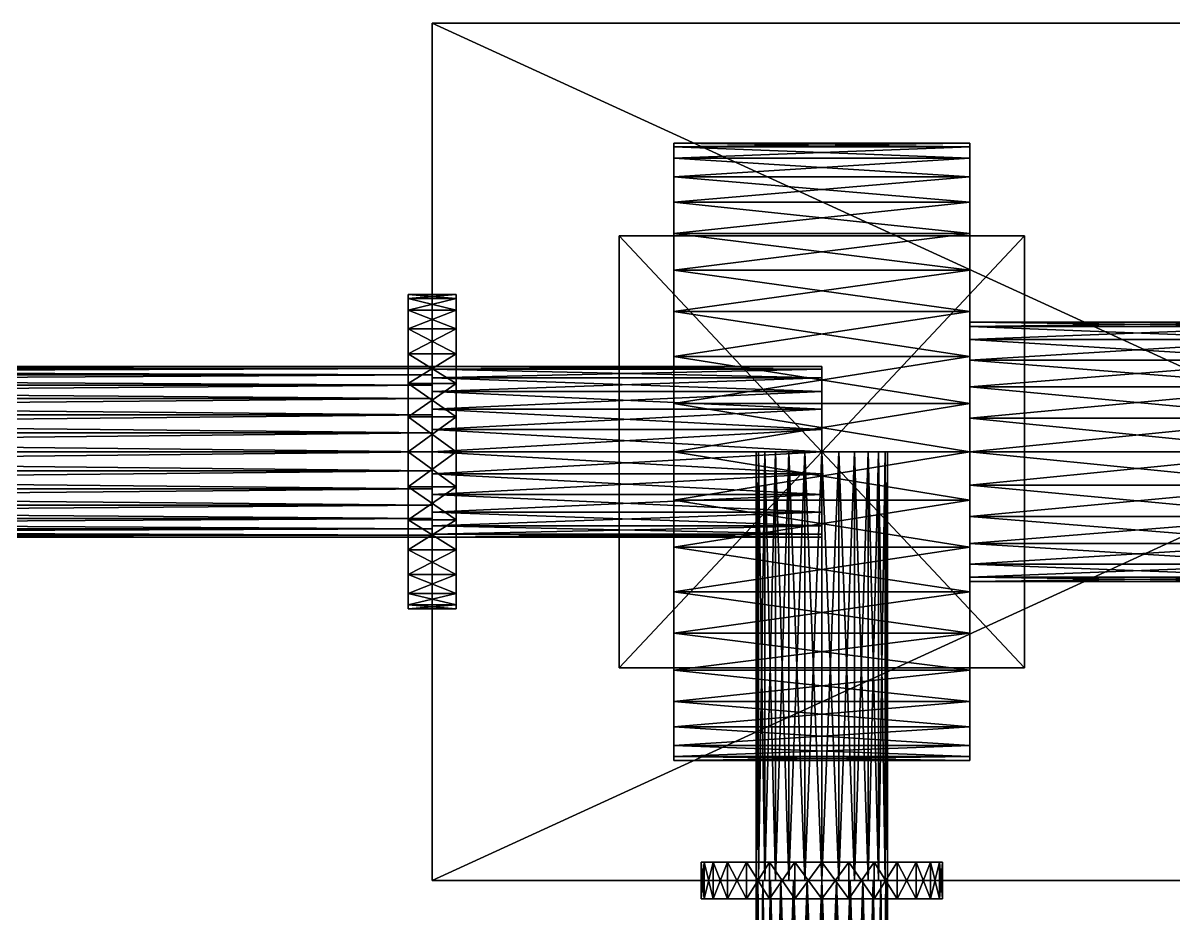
# Model space of a CAD drawing. Header units: millimetres. Extents: x 3500 to 25050, y 1500 to 19500.
# Drawn here: x 14275 to 15752, y 7407 to 8550 of the extents above; entities that cross this region are included whole.
import ezdxf

# ---------------------------------------------------------------- set-up
doc = ezdxf.new("R2010")
doc.units = ezdxf.units.MM
for name, color, linetype, true_color in [('3D-EQUIP-BASE', 7, 'Continuous', 0x6b7a8c), ('3D-EQUIP-PUMP', 7, 'Continuous', 0x2f7fd1), ('3D-PIPE-P-1002', 7, 'Continuous', 0x1fb5a9), ('3D-PIPE-P-1012', 7, 'Continuous', 0xf26b21)]:
    doc.layers.add(name, color=color, linetype=linetype, true_color=true_color)

msp = doc.modelspace()

# ---------------------------------------------------------------- meshes
at = {"layer": '3D-EQUIP-BASE'}
mesh = msp.add_polyface(dxfattribs=at)
corners = [(14800, 7450), (14800, 7450, 160), (14800, 8550), (14800, 8550, 160), (17200, 7450, 160), (17200, 7450), (17200, 8550, 160), (17200, 8550)]
mesh.append_faces([[corners[k] for k in face] for face in [(0, 1, 2), (1, 3, 2), (4, 5, 6), (5, 7, 6), (0, 5, 1), (5, 4, 1), (3, 6, 2), (6, 7, 2), (5, 0, 7), (0, 2, 7), (1, 4, 3), (4, 6, 3)]])
at = {"layer": '3D-EQUIP-PUMP'}
mesh = msp.add_polyface(dxfattribs=at)
corners = [(15110, 8391.1, 538.1), (15110, 8376.6, 477.6), (15110, 8396, 600), (15110, 8391.1, 661.9), (15110, 8376.6, 722.4), (15110, 8352.8, 420.2), (15110, 8320.4, 367.2), (15110, 8280, 320), (15110, 8232.8, 279.6), (15040, 7722.8, 600), (15040, 8277.2, 600), (15040, 8277.2, 160), (14800, 8109.5, 600), (14800, 8105.8, 628.4), (15300, 8105.8, 628.4), (14800, 8094.9, 654.8), (15300, 8094.9, 654.8), (14800, 8077.5, 677.5), (15300, 8077.5, 677.5), (14800, 8054.8, 694.9), (15300, 8054.8, 694.9), (14800, 8028.4, 705.8), (15300, 8028.4, 705.8), (14800, 8000, 709.5), (15300, 8000, 709.5), (14800, 7971.6, 705.8), (15300, 7971.6, 705.8), (14800, 7971.6, 494.2), (14800, 8000, 490.5), (15300, 8000, 490.5), (14800, 8028.4, 494.2), (15300, 8028.4, 494.2), (14800, 8054.8, 505.1), (15300, 8054.8, 505.1), (14800, 8077.5, 522.5), (15300, 8077.5, 522.5), (14800, 8094.9, 545.2), (15300, 8094.9, 545.2), (14800, 8105.8, 571.6), (15300, 8105.8, 571.6), (15300, 8109.5, 600), (14800, 7945.2, 505.1), (14800, 7922.5, 522.5), (14800, 7905.1, 545.2), (14800, 7894.2, 571.6), (14800, 7890.5, 600), (14800, 7894.2, 628.4)]
mesh.append_faces([[corners[k] for k in face] for face in [(0, 1, 2), (2, 1, 3), (3, 1, 4), (1, 5, 4), (5, 6, 4), (6, 7, 4), (7, 8, 4), (9, 10, 11), (12, 13, 14), (13, 15, 16), (15, 17, 18), (17, 19, 20), (19, 21, 22), (21, 23, 24), (23, 25, 26), (27, 28, 29), (28, 30, 31), (30, 32, 33), (32, 34, 35), (34, 36, 37), (36, 38, 39), (38, 12, 40), (38, 36, 12), (36, 34, 12), (34, 32, 12), (32, 30, 12), (30, 28, 12), (28, 27, 12), (27, 41, 12), (41, 42, 12), (42, 43, 12), (43, 44, 12), (12, 45, 13), (13, 45, 15), (15, 46, 17), (17, 46, 19), (19, 46, 21), (21, 46, 23)]])
mesh = msp.add_polyface(dxfattribs=at)
corners = [(15110, 8396, 600), (15490, 8396, 600), (15110, 8391.1, 538.1), (15490, 8391.1, 538.1), (15110, 8376.6, 477.6), (15490, 8376.6, 477.6), (15110, 8352.8, 420.2), (15490, 8352.8, 420.2), (15110, 8320.4, 367.2), (15490, 8320.4, 367.2), (15110, 8280, 320), (15490, 8280, 320), (15110, 8232.8, 279.6), (15110, 8179.8, 247.2), (15110, 8376.6, 722.4), (15110, 8122.4, 223.4), (15110, 8061.9, 208.9), (15110, 8000, 204), (15110, 7938.1, 208.9), (15110, 7877.6, 223.4), (15110, 7820.2, 247.2), (15110, 7767.2, 279.6), (15110, 7647.2, 779.8), (15110, 8352.8, 779.8), (15110, 8320.4, 832.8), (15110, 8280, 880), (15110, 8232.8, 920.4), (15110, 8179.8, 952.8), (15110, 8122.4, 976.6), (15110, 7877.6, 976.6), (15110, 8061.9, 991.1), (15110, 8000, 996), (15040, 8277.2, 600), (15560, 8277.2, 600), (15040, 8277.2, 160), (15040, 7722.8, 160), (15560, 8277.2, 160), (15300, 8109.5, 600), (14800, 8109.5, 600), (15300, 8105.8, 628.4), (14800, 8105.8, 628.4), (15300, 8094.9, 654.8), (14800, 8094.9, 654.8), (15300, 8077.5, 677.5), (14800, 8077.5, 677.5), (15300, 8054.8, 694.9), (14800, 8054.8, 694.9), (15300, 8028.4, 705.8), (14800, 8028.4, 705.8), (15300, 8000, 709.5), (14800, 8000, 709.5), (15300, 7971.6, 705.8), (15300, 7971.6, 494.2), (14800, 7971.6, 494.2), (15300, 8000, 490.5), (14800, 8000, 490.5), (15300, 8028.4, 494.2), (14800, 8028.4, 494.2), (15300, 8054.8, 505.1), (14800, 8054.8, 505.1), (15300, 8077.5, 522.5), (14800, 8077.5, 522.5), (15300, 8094.9, 545.2), (14800, 8094.9, 545.2), (15300, 8105.8, 571.6), (14800, 8105.8, 571.6)]
mesh.append_faces([[corners[k] for k in face] for face in [(0, 1, 2), (2, 3, 4), (4, 5, 6), (6, 7, 8), (8, 9, 10), (10, 11, 12), (12, 13, 14), (13, 15, 14), (15, 16, 14), (16, 17, 14), (17, 18, 14), (18, 19, 14), (19, 20, 14), (20, 21, 14), (14, 22, 23), (23, 22, 24), (24, 22, 25), (25, 22, 26), (26, 22, 27), (27, 22, 28), (28, 29, 30), (30, 29, 31), (32, 33, 34), (35, 34, 36), (37, 38, 39), (39, 40, 41), (41, 42, 43), (43, 44, 45), (45, 46, 47), (47, 48, 49), (49, 50, 51), (52, 53, 54), (54, 55, 56), (56, 57, 58), (58, 59, 60), (60, 61, 62), (62, 63, 64), (64, 65, 37)]])
mesh = msp.add_polyface(dxfattribs=at)
corners = [(15490, 8391.1, 661.9), (15490, 8376.6, 722.4), (15490, 8396, 600), (15490, 8391.1, 538.1), (15490, 8376.6, 477.6), (15490, 8352.8, 420.2), (15490, 8320.4, 367.2), (15490, 8280, 320), (15490, 8232.8, 279.6), (15490, 8179.8, 247.2), (15490, 8122.4, 223.4), (15490, 8061.9, 208.9), (15490, 8000, 204), (15490, 7938.1, 208.9), (15490, 7877.6, 223.4), (15490, 8352.8, 779.8), (15490, 7647.2, 779.8), (15490, 8320.4, 832.8), (15490, 7720, 880), (15490, 8280, 880), (15490, 8232.8, 920.4), (15490, 8179.8, 952.8), (15490, 7820.2, 952.8), (15490, 8122.4, 976.6), (15490, 7877.6, 976.6), (15490, 8061.9, 991.1), (15490, 8000, 996), (15490, 8166.3, 600), (15920, 8166.3, 600), (15490, 8160.7, 557), (15920, 8160.7, 557), (15490, 8144, 516.8), (15920, 8144, 516.8), (15490, 8117.6, 482.4), (15920, 8117.6, 482.4), (15490, 8083.2, 456), (15920, 8083.2, 456), (15490, 8043, 439.3), (15920, 8043, 439.3), (15490, 8000, 433.7), (15490, 7957, 439.3), (15490, 7833.7, 600), (15490, 8160.7, 643), (15490, 8144, 683.2), (15490, 7856, 683.2), (15490, 8117.6, 717.6), (15560, 7722.8, 160), (15560, 8277.2, 160), (15560, 8277.2, 600), (15040, 8277.2, 160), (15560, 7722.8, 600), (15040, 8277.2, 600)]
mesh.append_faces([[corners[k] for k in face] for face in [(0, 1, 2), (2, 1, 3), (3, 1, 4), (4, 1, 5), (5, 1, 6), (6, 1, 7), (7, 1, 8), (8, 1, 9), (9, 1, 10), (10, 1, 11), (11, 1, 12), (12, 1, 13), (13, 1, 14), (1, 15, 16), (15, 17, 18), (17, 19, 18), (19, 20, 18), (20, 21, 22), (21, 23, 24), (25, 26, 23), (27, 28, 29), (29, 30, 31), (31, 32, 33), (33, 34, 35), (35, 36, 37), (37, 38, 39), (29, 31, 27), (31, 33, 27), (33, 35, 27), (35, 37, 27), (37, 39, 27), (39, 40, 27), (27, 41, 42), (42, 41, 43), (43, 44, 45), (46, 47, 48), (48, 47, 49), (50, 48, 51)]])
mesh = msp.add_polyface(dxfattribs=at)
corners = [(15490, 8396, 600), (15490, 8391.1, 538.1), (15110, 8391.1, 538.1), (15490, 8376.6, 477.6), (15110, 8376.6, 477.6), (15490, 8352.8, 420.2), (15110, 8352.8, 420.2), (15490, 8320.4, 367.2), (15110, 8320.4, 367.2), (15490, 8280, 320), (15110, 8280, 320), (15490, 8232.8, 279.6), (15110, 8232.8, 279.6), (15110, 8179.8, 247.2), (15490, 8179.8, 247.2), (15110, 8122.4, 223.4), (15490, 8122.4, 223.4), (15110, 8061.9, 208.9), (15490, 8061.9, 208.9), (15110, 8000, 204), (15490, 8000, 996), (15490, 8061.9, 991.1), (15110, 8061.9, 991.1), (15110, 8122.4, 976.6), (15490, 8122.4, 976.6), (15110, 8179.8, 952.8), (15490, 8179.8, 952.8), (15110, 8232.8, 920.4), (15490, 8232.8, 920.4), (15110, 8280, 880), (15490, 8280, 880), (15110, 8320.4, 832.8), (15490, 8320.4, 832.8), (15110, 8352.8, 779.8), (15490, 8352.8, 779.8), (15110, 8376.6, 722.4), (15490, 8376.6, 722.4), (15110, 8391.1, 661.9), (15490, 8391.1, 661.9), (15110, 8396, 600), (15300, 8105.8, 628.4), (15300, 8094.9, 654.8), (15300, 8109.5, 600), (15300, 8077.5, 677.5), (15300, 8054.8, 694.9), (15300, 8028.4, 705.8), (15300, 8000, 709.5), (15300, 7890.5, 600), (15300, 8105.8, 571.6), (15300, 8094.9, 545.2)]
mesh.append_faces([[corners[k] for k in face] for face in [(0, 1, 2), (1, 3, 4), (3, 5, 6), (5, 7, 8), (7, 9, 10), (9, 11, 12), (12, 11, 13), (11, 14, 13), (13, 14, 15), (14, 16, 15), (15, 16, 17), (16, 18, 17), (17, 18, 19), (20, 21, 22), (22, 21, 23), (21, 24, 23), (23, 24, 25), (24, 26, 25), (25, 26, 27), (26, 28, 27), (27, 28, 29), (28, 30, 29), (29, 30, 31), (30, 32, 31), (31, 32, 33), (32, 34, 33), (33, 34, 35), (34, 36, 35), (35, 36, 37), (36, 38, 37), (37, 38, 39), (38, 0, 39), (40, 41, 42), (41, 43, 42), (43, 44, 42), (44, 45, 42), (45, 46, 42), (42, 47, 48), (48, 47, 49)]])
mesh = msp.add_polyface(dxfattribs=at)
corners = [(15110, 7938.1, 208.9), (15490, 7938.1, 208.9), (15110, 7877.6, 223.4), (15110, 7767.2, 279.6), (15110, 7720, 320), (15110, 8376.6, 722.4), (15110, 7679.6, 367.2), (15110, 7647.2, 420.2), (15110, 7623.4, 477.6), (15110, 7623.4, 722.4), (15110, 7647.2, 779.8), (15110, 7720, 880), (15110, 7767.2, 920.4), (15110, 8122.4, 976.6), (15110, 7820.2, 952.8), (15110, 7877.6, 976.6), (15110, 7938.1, 991.1), (15110, 8000, 996), (15040, 7722.8, 160), (15040, 7722.8, 600), (15040, 8277.2, 160), (15560, 7722.8, 600), (15040, 8277.2, 600), (15300, 7971.6, 705.8), (14800, 7971.6, 705.8), (15300, 7945.2, 694.9), (14800, 7945.2, 694.9), (15300, 7922.5, 677.5), (14800, 7922.5, 677.5), (15300, 7905.1, 654.8), (14800, 7905.1, 654.8), (15300, 7894.2, 628.4), (14800, 7894.2, 628.4), (15300, 7890.5, 600), (14800, 7890.5, 600), (15300, 7894.2, 571.6), (14800, 7894.2, 571.6), (15300, 7905.1, 545.2), (14800, 7905.1, 545.2), (15300, 7922.5, 522.5), (14800, 7922.5, 522.5), (15300, 7945.2, 505.1), (14800, 7945.2, 505.1), (15300, 7971.6, 494.2), (14800, 7971.6, 494.2), (14800, 8109.5, 600), (14800, 8094.9, 654.8), (14800, 8000, 709.5)]
mesh.append_faces([[corners[k] for k in face] for face in [(0, 1, 2), (3, 4, 5), (4, 6, 5), (6, 7, 5), (7, 8, 5), (9, 10, 5), (11, 12, 13), (12, 14, 13), (14, 15, 13), (16, 17, 15), (18, 19, 20), (19, 21, 22), (23, 24, 25), (24, 26, 25), (25, 26, 27), (26, 28, 27), (27, 28, 29), (28, 30, 29), (29, 30, 31), (30, 32, 31), (31, 32, 33), (32, 34, 33), (33, 34, 35), (34, 36, 35), (35, 36, 37), (36, 38, 37), (37, 38, 39), (38, 40, 39), (39, 40, 41), (40, 42, 41), (41, 42, 43), (42, 44, 43), (36, 34, 45), (34, 32, 46), (47, 32, 24), (24, 32, 26), (32, 30, 26), (28, 26, 30)]])
mesh = msp.add_polyface(dxfattribs=at)
corners = [(15110, 7877.6, 223.4), (15490, 7877.6, 223.4), (15110, 7820.2, 247.2), (15490, 7820.2, 247.2), (15110, 7767.2, 279.6), (15490, 7767.2, 279.6), (15110, 7720, 320), (15490, 7720, 320), (15110, 7679.6, 367.2), (15490, 7679.6, 367.2), (15110, 7647.2, 420.2), (15490, 7647.2, 420.2), (15110, 7623.4, 477.6), (15490, 7623.4, 477.6), (15110, 7608.9, 538.1), (15490, 7608.9, 538.1), (15110, 7604, 600), (15490, 7604, 600), (15110, 7608.9, 661.9), (15490, 7608.9, 661.9), (15110, 7623.4, 722.4), (15490, 7623.4, 722.4), (15110, 7647.2, 779.8), (15490, 7647.2, 779.8), (15110, 7679.6, 832.8), (15490, 7679.6, 832.8), (15110, 7720, 880), (15490, 7720, 880), (15110, 7767.2, 920.4), (15490, 7767.2, 920.4), (15110, 7820.2, 952.8), (15490, 7820.2, 952.8), (15110, 7877.6, 976.6), (15110, 8376.6, 722.4), (15110, 8122.4, 976.6), (15040, 7722.8, 160), (15560, 7722.8, 160), (15040, 7722.8, 600), (15240.5, 8000, 540.5), (15240.5, 7450, 540.5), (15227.1, 8000, 557.9), (15227.1, 7450, 557.9), (15218.7, 8000, 578.2), (15218.7, 7450, 578.2), (15215.8, 8000, 600), (15215.8, 7450, 600), (15218.7, 8000, 621.8), (15218.7, 7450, 621.8), (15227.1, 8000, 642.1), (15227.1, 7450, 642.1), (15240.5, 8000, 659.5), (15240.5, 7450, 659.5)]
mesh.append_faces([[corners[k] for k in face] for face in [(0, 1, 2), (2, 3, 4), (4, 5, 6), (6, 7, 8), (8, 9, 10), (10, 11, 12), (12, 13, 14), (14, 15, 16), (16, 17, 18), (18, 19, 20), (20, 21, 22), (22, 23, 24), (24, 25, 26), (26, 27, 28), (28, 29, 30), (30, 31, 32), (12, 14, 33), (14, 16, 33), (16, 18, 33), (18, 20, 33), (22, 24, 34), (24, 26, 34), (35, 36, 37), (38, 39, 40), (39, 41, 40), (40, 41, 42), (41, 43, 42), (42, 43, 44), (43, 45, 44), (44, 45, 46), (45, 47, 46), (46, 47, 48), (47, 49, 48), (48, 49, 50), (49, 51, 50), (45, 43, 47), (47, 43, 49), (49, 43, 51)]])
mesh = msp.add_polyface(dxfattribs=at)
corners = [(15490, 7877.6, 223.4), (15490, 8376.6, 722.4), (15490, 7820.2, 247.2), (15490, 7767.2, 279.6), (15490, 7720, 320), (15490, 7679.6, 367.2), (15490, 7647.2, 420.2), (15490, 7623.4, 477.6), (15490, 7608.9, 538.1), (15490, 7604, 600), (15490, 7608.9, 661.9), (15490, 7623.4, 722.4), (15490, 7647.2, 779.8), (15490, 8352.8, 779.8), (15490, 7679.6, 832.8), (15490, 7720, 880), (15490, 8232.8, 920.4), (15490, 7767.2, 920.4), (15490, 7820.2, 952.8), (15490, 8179.8, 952.8), (15490, 7877.6, 976.6), (15490, 8122.4, 976.6), (15490, 7938.1, 991.1), (15490, 8000, 996), (15490, 8000, 433.7), (15920, 8000, 433.7), (15490, 7957, 439.3), (15920, 7957, 439.3), (15490, 7916.8, 456), (15490, 8166.3, 600), (15490, 7882.4, 482.4), (15490, 7856, 516.8), (15490, 7839.3, 557), (15490, 7833.7, 600), (15490, 7839.3, 643), (15490, 8144, 683.2), (15490, 7856, 683.2), (15490, 7882.4, 717.6), (15490, 8117.6, 717.6), (15490, 8083.2, 744), (15490, 7916.8, 744), (15490, 8043, 760.7), (15490, 8000, 766.3), (15490, 7957, 760.7), (15560, 7722.8, 600), (15560, 7722.8, 160), (15560, 8277.2, 600), (15040, 7722.8, 600), (15040, 7722.8, 160), (15560, 8277.2, 160), (15384.2, 8000, 600), (15384.2, 7450, 600), (15381.3, 8000, 578.2), (15381.3, 7450, 621.8)]
mesh.append_faces([[corners[k] for k in face] for face in [(0, 1, 2), (2, 1, 3), (3, 1, 4), (4, 1, 5), (5, 1, 6), (6, 1, 7), (7, 1, 8), (8, 1, 9), (9, 1, 10), (10, 1, 11), (11, 1, 12), (12, 13, 14), (14, 13, 15), (15, 16, 17), (17, 16, 18), (18, 19, 20), (20, 21, 22), (22, 21, 23), (24, 25, 26), (26, 27, 28), (26, 28, 29), (28, 30, 29), (30, 31, 29), (31, 32, 29), (32, 33, 29), (33, 34, 35), (34, 36, 35), (36, 37, 38), (38, 37, 39), (37, 40, 39), (39, 40, 41), (41, 40, 42), (43, 42, 40), (44, 45, 46), (45, 44, 47), (45, 48, 49), (50, 51, 52), (53, 51, 50)]])
mesh = msp.add_polyface(dxfattribs=at)
corners = [(15920, 8166.3, 600), (15920, 8160.7, 557), (15490, 8160.7, 557), (15920, 8144, 516.8), (15490, 8144, 516.8), (15920, 8117.6, 482.4), (15490, 8117.6, 482.4), (15920, 8083.2, 456), (15490, 8083.2, 456), (15920, 8043, 439.3), (15490, 8043, 439.3), (15920, 8000, 766.3), (15920, 8043, 760.7), (15490, 8043, 760.7), (15490, 8083.2, 744), (15920, 8083.2, 744), (15490, 8117.6, 717.6), (15920, 8117.6, 717.6), (15490, 8144, 683.2), (15920, 8144, 683.2), (15490, 8160.7, 643), (15920, 8160.7, 643), (15490, 8166.3, 600), (15920, 7957, 760.7), (15920, 7833.7, 600), (15920, 7856, 516.8), (15920, 8301.3, 697.9), (15920, 8312.9, 649.6), (15920, 8282.3, 743.8), (15920, 8316.8, 600), (15920, 8312.9, 550.4), (15920, 8301.3, 502.1), (15920, 8282.3, 456.2), (15920, 8256.3, 786.2), (15920, 8224, 824), (15920, 8186.2, 856.3), (15920, 8143.8, 882.3), (15920, 8097.9, 901.3), (15920, 8049.6, 912.9), (15920, 8000, 916.8), (15920, 7950.4, 912.9), (15920, 7902.1, 901.3)]
mesh.append_faces([[corners[k] for k in face] for face in [(0, 1, 2), (1, 3, 4), (3, 5, 6), (5, 7, 8), (7, 9, 10), (11, 12, 13), (13, 12, 14), (12, 15, 14), (14, 15, 16), (15, 17, 16), (16, 17, 18), (17, 19, 18), (18, 19, 20), (19, 21, 20), (20, 21, 22), (21, 0, 22), (21, 19, 0), (19, 17, 0), (17, 15, 0), (15, 12, 0), (12, 11, 0), (11, 23, 0), (0, 24, 1), (1, 24, 3), (3, 25, 5), (26, 27, 28), (27, 29, 28), (29, 30, 28), (30, 31, 28), (31, 32, 28), (28, 32, 33), (33, 32, 34), (34, 32, 35), (35, 32, 36), (36, 32, 37), (37, 32, 38), (38, 32, 39), (39, 32, 40), (40, 32, 41)]])
mesh = msp.add_polyface(dxfattribs=at)
corners = [(15920, 8043, 439.3), (15920, 8000, 433.7), (15490, 8000, 433.7), (15920, 7957, 439.3), (15490, 7957, 439.3), (15920, 7916.8, 456), (15490, 7916.8, 456), (15490, 7882.4, 482.4), (15920, 7882.4, 482.4), (15490, 7856, 516.8), (15920, 7856, 516.8), (15490, 7839.3, 557), (15920, 7839.3, 557), (15490, 7833.7, 600), (15920, 7833.7, 600), (15490, 7839.3, 643), (15920, 7839.3, 643), (15490, 7856, 683.2), (15920, 7856, 683.2), (15490, 7882.4, 717.6), (15920, 7882.4, 717.6), (15490, 7916.8, 744), (15920, 7916.8, 744), (15490, 7957, 760.7), (15920, 7957, 760.7), (15490, 8000, 766.3), (15920, 8000, 766.3), (15490, 8043, 760.7), (15920, 8166.3, 600), (15920, 8144, 516.8), (15920, 8117.6, 482.4), (15920, 8083.2, 456), (15920, 7902.1, 901.3), (15920, 8282.3, 456.2), (15920, 7856.2, 882.3)]
mesh.append_faces([[corners[k] for k in face] for face in [(0, 1, 2), (1, 3, 4), (3, 5, 6), (6, 5, 7), (5, 8, 7), (7, 8, 9), (8, 10, 9), (9, 10, 11), (10, 12, 11), (11, 12, 13), (12, 14, 13), (13, 14, 15), (14, 16, 15), (15, 16, 17), (16, 18, 17), (17, 18, 19), (18, 20, 19), (19, 20, 21), (20, 22, 21), (21, 22, 23), (22, 24, 23), (23, 24, 25), (24, 26, 25), (25, 26, 27), (24, 22, 28), (22, 20, 28), (20, 18, 28), (18, 16, 28), (16, 14, 28), (14, 12, 29), (12, 10, 29), (10, 8, 30), (30, 8, 31), (8, 5, 31), (31, 5, 0), (0, 5, 1), (3, 1, 5), (32, 33, 34)]])
mesh = msp.add_polyface(dxfattribs=at)
corners = [(15490, 8000, 204), (15490, 7938.1, 208.9), (15110, 7938.1, 208.9), (15490, 7877.6, 223.4), (15110, 7877.6, 223.4), (15490, 7820.2, 247.2), (15110, 7820.2, 247.2), (15490, 7767.2, 279.6), (15110, 7767.2, 279.6), (15490, 7720, 320), (15110, 7720, 320), (15490, 7679.6, 367.2), (15110, 7679.6, 367.2), (15490, 7647.2, 420.2), (15110, 7647.2, 420.2), (15490, 7623.4, 722.4), (15490, 7647.2, 779.8), (15110, 7647.2, 779.8), (15490, 7679.6, 832.8), (15110, 7679.6, 832.8), (15490, 7720, 880), (15110, 7720, 880), (15490, 7767.2, 920.4), (15110, 7767.2, 920.4), (15490, 7820.2, 952.8), (15110, 7820.2, 952.8), (15490, 7877.6, 976.6), (15110, 7877.6, 976.6), (15110, 7938.1, 991.1), (15490, 7938.1, 991.1), (15110, 8000, 996), (15300, 7894.2, 628.4), (15300, 7890.5, 600), (15300, 8109.5, 600), (15300, 7894.2, 571.6), (15300, 8094.9, 545.2), (15300, 7905.1, 545.2), (15300, 8077.5, 522.5), (15381.3, 8000, 578.2), (15381.3, 7450, 578.2), (15372.9, 8000, 557.9), (15372.9, 7450, 557.9), (15359.5, 8000, 540.5), (15359.5, 7450, 540.5), (15342.1, 8000, 527.1), (15342.1, 7450, 527.1), (15321.8, 8000, 518.7), (15321.8, 7450, 518.7), (15300, 8000, 515.8), (15300, 7450, 515.8), (15278.2, 8000, 518.7), (15278.2, 7450, 518.7), (15257.9, 8000, 527.1), (15257.9, 7450, 527.1), (15240.5, 8000, 540.5), (15240.5, 8000, 659.5), (15240.5, 7450, 659.5), (15257.9, 8000, 672.9), (15257.9, 7450, 672.9), (15278.2, 8000, 681.3), (15278.2, 7450, 681.3), (15300, 8000, 684.2), (15300, 7450, 684.2), (15321.8, 8000, 681.3), (15321.8, 7450, 681.3), (15342.1, 8000, 672.9), (15342.1, 7450, 672.9), (15359.5, 8000, 659.5), (15359.5, 7450, 659.5), (15372.9, 8000, 642.1), (15372.9, 7450, 642.1), (15381.3, 8000, 621.8), (15381.3, 7450, 621.8), (15384.2, 8000, 600)]
mesh.append_faces([[corners[k] for k in face] for face in [(0, 1, 2), (1, 3, 4), (3, 5, 6), (5, 7, 8), (7, 9, 10), (9, 11, 12), (11, 13, 14), (15, 16, 17), (16, 18, 19), (18, 20, 21), (20, 22, 23), (22, 24, 25), (24, 26, 27), (27, 26, 28), (26, 29, 28), (28, 29, 30), (31, 32, 33), (32, 34, 35), (34, 36, 37), (38, 39, 40), (40, 41, 42), (42, 43, 44), (44, 45, 46), (46, 47, 48), (48, 49, 50), (50, 51, 52), (52, 53, 54), (55, 56, 57), (57, 58, 59), (59, 60, 61), (61, 62, 63), (63, 64, 65), (65, 66, 67), (66, 68, 67), (67, 68, 69), (68, 70, 69), (69, 70, 71), (70, 72, 71), (71, 72, 73)]])
mesh = msp.add_polyface(dxfattribs=at)
corners = [(15490, 8061.9, 208.9), (15490, 8000, 204), (15110, 8000, 204), (15110, 7938.1, 208.9), (15490, 7938.1, 991.1), (15490, 8000, 996), (15110, 8000, 996), (15110, 8061.9, 991.1), (15300, 8000, 709.5), (15300, 7971.6, 705.8), (15300, 8109.5, 600), (15300, 7945.2, 694.9), (15300, 7922.5, 677.5), (15300, 7905.1, 654.8), (15300, 7894.2, 628.4), (15300, 8094.9, 545.2), (15300, 7894.2, 571.6), (15300, 8077.5, 522.5), (15300, 7905.1, 545.2), (15300, 7922.5, 522.5), (15300, 8054.8, 505.1), (15300, 8028.4, 494.2), (15300, 7945.2, 505.1), (15300, 7971.6, 494.2), (15300, 8000, 490.5), (15384.2, 8000, 600), (15381.3, 8000, 578.2), (15381.3, 8000, 621.8), (15372.9, 8000, 642.1), (15359.5, 8000, 659.5), (15342.1, 8000, 672.9), (15321.8, 8000, 681.3), (15300, 8000, 684.2), (15278.2, 8000, 681.3), (15257.9, 8000, 672.9), (15240.5, 8000, 659.5), (15227.1, 8000, 642.1), (15218.7, 8000, 621.8), (15215.8, 8000, 600), (15218.7, 8000, 578.2), (15227.1, 8000, 557.9), (15372.9, 8000, 557.9), (15240.5, 8000, 540.5), (15359.5, 8000, 540.5), (15257.9, 8000, 527.1), (15278.2, 8000, 518.7), (15342.1, 8000, 527.1), (15300, 8000, 515.8), (15321.8, 8000, 518.7)]
mesh.append_faces([[corners[k] for k in face] for face in [(0, 1, 2), (2, 1, 3), (4, 5, 6), (6, 5, 7), (8, 9, 10), (9, 11, 10), (11, 12, 10), (12, 13, 10), (13, 14, 10), (15, 16, 17), (18, 19, 17), (17, 19, 20), (20, 19, 21), (19, 22, 21), (22, 23, 21), (24, 21, 23), (25, 26, 27), (27, 26, 28), (28, 26, 29), (29, 26, 30), (30, 26, 31), (31, 26, 32), (32, 26, 33), (33, 26, 34), (34, 26, 35), (35, 26, 36), (36, 26, 37), (37, 26, 38), (38, 26, 39), (39, 26, 40), (26, 41, 40), (40, 41, 42), (41, 43, 42), (42, 43, 44), (44, 43, 45), (43, 46, 45), (45, 46, 47), (48, 47, 46)]])
mesh = msp.add_polyface(dxfattribs=at)
corners = [(15490, 7647.2, 420.2), (15490, 7623.4, 477.6), (15110, 7623.4, 477.6), (15490, 7608.9, 538.1), (15110, 7608.9, 538.1), (15490, 7604, 600), (15110, 7604, 600), (15490, 7608.9, 661.9), (15110, 7608.9, 661.9), (15490, 7623.4, 722.4), (15110, 7623.4, 722.4), (15384.2, 7450, 600), (15381.3, 7450, 578.2), (15381.3, 8000, 578.2), (15372.9, 7450, 557.9), (15372.9, 8000, 557.9), (15359.5, 7450, 540.5), (15359.5, 8000, 540.5), (15342.1, 7450, 527.1), (15342.1, 8000, 527.1), (15321.8, 7450, 518.7), (15321.8, 8000, 518.7), (15300, 7450, 515.8), (15300, 8000, 515.8), (15278.2, 7450, 518.7), (15278.2, 8000, 518.7), (15257.9, 7450, 527.1), (15257.9, 8000, 527.1), (15240.5, 7450, 540.5), (15240.5, 8000, 540.5), (15240.5, 7450, 659.5), (15257.9, 7450, 672.9), (15257.9, 8000, 672.9), (15278.2, 7450, 681.3), (15278.2, 8000, 681.3), (15300, 7450, 684.2), (15300, 8000, 684.2), (15321.8, 7450, 681.3), (15321.8, 8000, 681.3), (15342.1, 7450, 672.9), (15342.1, 8000, 672.9), (15218.7, 7450, 578.2), (15359.5, 7450, 659.5), (15372.9, 7450, 642.1), (15381.3, 7450, 621.8), (15227.1, 7450, 557.9)]
mesh.append_faces([[corners[k] for k in face] for face in [(0, 1, 2), (1, 3, 4), (3, 5, 6), (5, 7, 8), (7, 9, 10), (11, 12, 13), (12, 14, 15), (14, 16, 17), (16, 18, 19), (18, 20, 21), (20, 22, 23), (22, 24, 25), (24, 26, 27), (26, 28, 29), (30, 31, 32), (31, 33, 34), (33, 35, 36), (35, 37, 38), (37, 39, 40), (30, 41, 31), (31, 41, 33), (33, 41, 35), (35, 41, 37), (37, 41, 39), (39, 41, 42), (42, 41, 43), (43, 41, 44), (44, 41, 11), (11, 41, 12), (12, 41, 14), (41, 45, 14), (14, 45, 16), (45, 28, 16), (16, 28, 18), (18, 28, 20), (28, 26, 20), (20, 26, 22), (24, 22, 26)]])
at = {"layer": '3D-PIPE-P-1002'}
mesh = msp.add_polyface(dxfattribs=at)
corners = [(14830.7, 8201.6, 600), (14769.3, 8201.6, 600), (14830.7, 8196.5, 644.9), (14769.3, 8196.5, 644.9), (14830.7, 8181.6, 687.5), (14769.3, 8181.6, 687.5), (14830.7, 8157.6, 725.7), (14769.3, 8157.6, 725.7), (14830.7, 8125.7, 757.6), (14769.3, 8125.7, 757.6), (14830.7, 8087.5, 781.6), (14769.3, 8087.5, 781.6), (14830.7, 8044.9, 796.5), (14769.3, 8044.9, 796.5), (14830.7, 8000, 801.6), (14769.3, 8000, 801.6), (14830.7, 7955.1, 796.5), (14769.3, 7955.1, 796.5), (14830.7, 7912.5, 781.6), (14769.3, 7912.5, 781.6), (14830.7, 7874.3, 757.6), (14769.3, 7874.3, 757.6), (14830.7, 7842.4, 725.7), (14769.3, 7842.4, 725.7), (14830.7, 7818.4, 687.5), (14769.3, 7818.4, 687.5), (14830.7, 7803.5, 644.9), (14769.3, 7803.5, 644.9), (14830.7, 7798.4, 600), (14769.3, 7798.4, 600), (14830.7, 7803.5, 555.1), (14769.3, 7803.5, 555.1), (14830.7, 7818.4, 512.5), (14769.3, 7818.4, 512.5), (14830.7, 7842.4, 474.3), (14769.3, 7842.4, 474.3), (14830.7, 7874.3, 442.4), (14769.3, 7874.3, 442.4), (14830.7, 7912.5, 418.4), (14769.3, 7912.5, 418.4), (14830.7, 7955.1, 403.5), (14769.3, 7955.1, 403.5), (14830.7, 8000, 398.4), (14769.3, 8000, 398.4), (14830.7, 8044.9, 403.5), (14769.3, 8044.9, 403.5), (14830.7, 8087.5, 418.4), (14769.3, 8087.5, 418.4), (14830.7, 8125.7, 442.4), (14769.3, 8125.7, 442.4), (14830.7, 8157.6, 474.3), (14769.3, 8157.6, 474.3), (14830.7, 8181.6, 512.5), (14769.3, 8181.6, 512.5), (14830.7, 8196.5, 555.1), (14769.3, 8196.5, 555.1)]
mesh.append_faces([[corners[k] for k in face] for face in [(0, 1, 2), (1, 3, 2), (2, 3, 4), (3, 5, 4), (4, 5, 6), (5, 7, 6), (6, 7, 8), (7, 9, 8), (8, 9, 10), (9, 11, 10), (10, 11, 12), (11, 13, 12), (12, 13, 14), (13, 15, 14), (14, 15, 16), (15, 17, 16), (16, 17, 18), (17, 19, 18), (18, 19, 20), (19, 21, 20), (20, 21, 22), (21, 23, 22), (22, 23, 24), (23, 25, 24), (24, 25, 26), (25, 27, 26), (26, 27, 28), (27, 29, 28), (28, 29, 30), (29, 31, 30), (30, 31, 32), (31, 33, 32), (32, 33, 34), (33, 35, 34), (34, 35, 36), (35, 37, 36), (36, 37, 38), (37, 39, 38), (38, 39, 40), (39, 41, 40), (40, 41, 42), (41, 43, 42), (42, 43, 44), (43, 45, 44), (44, 45, 46), (45, 47, 46), (46, 47, 48), (47, 49, 48), (48, 49, 50), (49, 51, 50), (50, 51, 52), (51, 53, 52), (52, 53, 54), (53, 55, 54), (54, 55, 0), (55, 1, 0), (2, 4, 0), (0, 4, 54), (54, 4, 52), (52, 4, 50), (4, 6, 50), (50, 6, 48), (48, 6, 46), (46, 6, 44), (44, 6, 42), (42, 6, 40), (40, 6, 38), (38, 6, 36), (36, 6, 34), (34, 6, 32), (32, 6, 30), (30, 6, 28), (28, 6, 26), (26, 6, 24), (24, 6, 22), (22, 6, 20), (6, 8, 20), (20, 8, 18), (18, 8, 16), (8, 10, 16), (16, 10, 14), (12, 14, 10), (55, 53, 1), (1, 53, 3), (3, 53, 5), (5, 53, 7), (53, 51, 7), (7, 51, 9), (9, 51, 11), (11, 51, 13), (13, 51, 15), (15, 51, 17), (17, 51, 19), (19, 51, 21), (21, 51, 23), (23, 51, 25), (25, 51, 27), (27, 51, 29), (29, 51, 31), (31, 51, 33), (33, 51, 35), (35, 51, 37), (51, 49, 37), (37, 49, 39), (39, 49, 41), (49, 47, 41), (41, 47, 43), (45, 43, 47)]])
mesh = msp.add_polyface(dxfattribs=at)
corners = [(12500, 8109.5, 600), (14800, 8109.5, 600), (12500, 8106.8, 575.6), (14800, 8106.8, 575.6), (12500, 8098.7, 552.5), (14800, 8098.7, 552.5), (12500, 8085.6, 531.7), (14800, 8085.6, 531.7), (12500, 8068.3, 514.4), (14800, 8068.3, 514.4), (12500, 8047.5, 501.3), (14800, 8047.5, 501.3), (12500, 8024.4, 493.2), (14800, 8024.4, 493.2), (12500, 8000, 490.5), (14800, 8000, 490.5), (12500, 7975.6, 493.2), (14800, 7975.6, 493.2), (12500, 7952.5, 501.3), (14800, 7952.5, 501.3), (12500, 7931.7, 514.4), (14800, 7931.7, 514.4), (12500, 7914.4, 531.7), (14800, 7914.4, 531.7), (12500, 7901.3, 552.5), (14800, 7901.3, 552.5), (12500, 7893.2, 575.6), (14800, 7893.2, 575.6), (12500, 7890.5, 600), (14800, 7890.5, 600), (12500, 7893.2, 624.4), (14800, 7893.2, 624.4), (12500, 7901.3, 647.5), (14800, 7901.3, 647.5), (12500, 7914.4, 668.3), (14800, 7914.4, 668.3), (12500, 7931.7, 685.6), (14800, 7931.7, 685.6), (12500, 7952.5, 698.7), (14800, 7952.5, 698.7), (12500, 7975.6, 706.8), (14800, 7975.6, 706.8), (12500, 8000, 709.5), (14800, 8000, 709.5), (12500, 8024.4, 706.8), (14800, 8024.4, 706.8), (12500, 8047.5, 698.7), (14800, 8047.5, 698.7), (12500, 8068.3, 685.6), (14800, 8068.3, 685.6), (12500, 8085.6, 668.3), (14800, 8085.6, 668.3), (12500, 8098.7, 647.5), (14800, 8098.7, 647.5), (12500, 8106.8, 624.4), (14800, 8106.8, 624.4)]
mesh.append_faces([[corners[k] for k in face] for face in [(0, 1, 2), (1, 3, 2), (2, 3, 4), (3, 5, 4), (4, 5, 6), (5, 7, 6), (6, 7, 8), (7, 9, 8), (8, 9, 10), (9, 11, 10), (10, 11, 12), (11, 13, 12), (12, 13, 14), (13, 15, 14), (14, 15, 16), (15, 17, 16), (16, 17, 18), (17, 19, 18), (18, 19, 20), (19, 21, 20), (20, 21, 22), (21, 23, 22), (22, 23, 24), (23, 25, 24), (24, 25, 26), (25, 27, 26), (26, 27, 28), (27, 29, 28), (28, 29, 30), (29, 31, 30), (30, 31, 32), (31, 33, 32), (32, 33, 34), (33, 35, 34), (34, 35, 36), (35, 37, 36), (36, 37, 38), (37, 39, 38), (38, 39, 40), (39, 41, 40), (40, 41, 42), (41, 43, 42), (42, 43, 44), (43, 45, 44), (44, 45, 46), (45, 47, 46), (46, 47, 48), (47, 49, 48), (48, 49, 50), (49, 51, 50), (50, 51, 52), (51, 53, 52), (52, 53, 54), (53, 55, 54), (54, 55, 0), (55, 1, 0), (4, 6, 2), (2, 6, 0), (0, 6, 54), (54, 6, 52), (52, 6, 50), (50, 6, 48), (48, 6, 46), (46, 6, 44), (6, 8, 44), (8, 10, 44), (10, 12, 44), (44, 12, 42), (42, 12, 40), (40, 12, 38), (38, 12, 36), (36, 12, 34), (34, 12, 32), (32, 12, 30), (30, 12, 28), (28, 12, 26), (26, 12, 24), (12, 14, 24), (14, 16, 24), (16, 18, 24), (18, 20, 24), (22, 24, 20), (53, 51, 55), (55, 51, 1), (1, 51, 3), (3, 51, 5), (5, 51, 7), (7, 51, 9), (9, 51, 11), (11, 51, 13), (51, 49, 13), (49, 47, 13), (47, 45, 13), (13, 45, 15), (15, 45, 17), (17, 45, 19), (19, 45, 21), (21, 45, 23), (23, 45, 25), (25, 45, 27), (27, 45, 29), (29, 45, 31), (31, 45, 33), (45, 43, 33), (43, 41, 33), (41, 39, 33), (39, 37, 33), (35, 33, 37)]])
at = {"layer": '3D-PIPE-P-1012'}
mesh = msp.add_polyface(dxfattribs=at)
corners = [(15454.8, 7473.6, 600), (15454.8, 7426.4, 600), (15451, 7473.6, 565.5), (15451, 7426.4, 565.5), (15439.5, 7473.6, 532.8), (15439.5, 7426.4, 532.8), (15421.1, 7473.6, 503.5), (15421.1, 7426.4, 503.5), (15396.5, 7473.6, 478.9), (15396.5, 7426.4, 478.9), (15367.2, 7473.6, 460.5), (15367.2, 7426.4, 460.5), (15334.5, 7473.6, 449), (15334.5, 7426.4, 449), (15300, 7473.6, 445.2), (15300, 7426.4, 445.2), (15265.5, 7473.6, 449), (15265.5, 7426.4, 449), (15232.8, 7473.6, 460.5), (15232.8, 7426.4, 460.5), (15203.5, 7473.6, 478.9), (15203.5, 7426.4, 478.9), (15178.9, 7473.6, 503.5), (15178.9, 7426.4, 503.5), (15160.5, 7473.6, 532.8), (15160.5, 7426.4, 532.8), (15149, 7473.6, 565.5), (15149, 7426.4, 565.5), (15145.2, 7473.6, 600), (15145.2, 7426.4, 600), (15149, 7473.6, 634.5), (15149, 7426.4, 634.5), (15160.5, 7473.6, 667.2), (15160.5, 7426.4, 667.2), (15178.9, 7473.6, 696.5), (15178.9, 7426.4, 696.5), (15203.5, 7473.6, 721.1), (15203.5, 7426.4, 721.1), (15232.8, 7473.6, 739.5), (15232.8, 7426.4, 739.5), (15265.5, 7473.6, 751), (15265.5, 7426.4, 751), (15300, 7473.6, 754.8), (15300, 7426.4, 754.8), (15334.5, 7473.6, 751), (15334.5, 7426.4, 751), (15367.2, 7473.6, 739.5), (15367.2, 7426.4, 739.5), (15396.5, 7473.6, 721.1), (15396.5, 7426.4, 721.1), (15421.1, 7473.6, 696.5), (15421.1, 7426.4, 696.5), (15439.5, 7473.6, 667.2), (15439.5, 7426.4, 667.2), (15451, 7473.6, 634.5), (15451, 7426.4, 634.5)]
mesh.append_faces([[corners[k] for k in face] for face in [(0, 1, 2), (1, 3, 2), (2, 3, 4), (3, 5, 4), (4, 5, 6), (5, 7, 6), (6, 7, 8), (7, 9, 8), (8, 9, 10), (9, 11, 10), (10, 11, 12), (11, 13, 12), (12, 13, 14), (13, 15, 14), (14, 15, 16), (15, 17, 16), (16, 17, 18), (17, 19, 18), (18, 19, 20), (19, 21, 20), (20, 21, 22), (21, 23, 22), (22, 23, 24), (23, 25, 24), (24, 25, 26), (25, 27, 26), (26, 27, 28), (27, 29, 28), (28, 29, 30), (29, 31, 30), (30, 31, 32), (31, 33, 32), (32, 33, 34), (33, 35, 34), (34, 35, 36), (35, 37, 36), (36, 37, 38), (37, 39, 38), (38, 39, 40), (39, 41, 40), (40, 41, 42), (41, 43, 42), (42, 43, 44), (43, 45, 44), (44, 45, 46), (45, 47, 46), (46, 47, 48), (47, 49, 48), (48, 49, 50), (49, 51, 50), (50, 51, 52), (51, 53, 52), (52, 53, 54), (53, 55, 54), (54, 55, 0), (55, 1, 0), (2, 4, 0), (0, 4, 54), (54, 4, 52), (4, 6, 52), (6, 8, 52), (8, 10, 52), (10, 12, 52), (12, 14, 52), (14, 16, 52), (16, 18, 52), (18, 20, 52), (20, 22, 52), (22, 24, 52), (24, 26, 52), (26, 28, 52), (28, 30, 52), (30, 32, 52), (52, 32, 50), (32, 34, 50), (50, 34, 48), (48, 34, 46), (34, 36, 46), (36, 38, 46), (46, 38, 44), (44, 38, 42), (40, 42, 38), (55, 53, 1), (1, 53, 3), (3, 53, 5), (5, 53, 7), (7, 53, 9), (9, 53, 11), (11, 53, 13), (13, 53, 15), (15, 53, 17), (17, 53, 19), (19, 53, 21), (21, 53, 23), (23, 53, 25), (25, 53, 27), (27, 53, 29), (29, 53, 31), (31, 53, 33), (33, 53, 35), (53, 51, 35), (35, 51, 37), (37, 51, 39), (51, 49, 39), (49, 47, 39), (39, 47, 41), (41, 47, 43), (45, 43, 47)]])
mesh = msp.add_polyface(dxfattribs=at)
corners = [(15384.2, 7450, 600), (15384.2, 6925, 600), (15382, 7450, 581.3), (15382, 6925, 581.3), (15375.8, 7450, 563.5), (15375.8, 6925, 563.5), (15365.8, 7450, 547.5), (15365.8, 6925, 547.5), (15352.5, 7450, 534.2), (15352.5, 6925, 534.2), (15336.5, 7450, 524.2), (15336.5, 6925, 524.2), (15318.7, 7450, 518), (15318.7, 6925, 518), (15300, 7450, 515.8), (15300, 6925, 515.8), (15281.3, 7450, 518), (15281.3, 6925, 518), (15263.5, 7450, 524.2), (15263.5, 6925, 524.2), (15247.5, 7450, 534.2), (15247.5, 6925, 534.2), (15234.2, 7450, 547.5), (15234.2, 6925, 547.5), (15224.2, 7450, 563.5), (15224.2, 6925, 563.5), (15218, 7450, 581.3), (15218, 6925, 581.3), (15215.8, 7450, 600), (15215.8, 6925, 600), (15218, 7450, 618.7), (15218, 6925, 618.7), (15224.2, 7450, 636.5), (15224.2, 6925, 636.5), (15234.2, 7450, 652.5), (15234.2, 6925, 652.5), (15247.5, 7450, 665.8), (15247.5, 6925, 665.8), (15263.5, 7450, 675.8), (15263.5, 6925, 675.8), (15281.3, 7450, 682), (15281.3, 6925, 682), (15300, 7450, 684.2), (15300, 6925, 684.2), (15318.7, 7450, 682), (15318.7, 6925, 682), (15336.5, 7450, 675.8), (15336.5, 6925, 675.8), (15352.5, 7450, 665.8), (15352.5, 6925, 665.8), (15365.8, 7450, 652.5), (15365.8, 6925, 652.5), (15375.8, 7450, 636.5), (15375.8, 6925, 636.5), (15382, 7450, 618.7), (15382, 6925, 618.7)]
mesh.append_faces([[corners[k] for k in face] for face in [(0, 1, 2), (1, 3, 2), (2, 3, 4), (3, 5, 4), (4, 5, 6), (5, 7, 6), (6, 7, 8), (7, 9, 8), (8, 9, 10), (9, 11, 10), (10, 11, 12), (11, 13, 12), (12, 13, 14), (13, 15, 14), (14, 15, 16), (15, 17, 16), (16, 17, 18), (17, 19, 18), (18, 19, 20), (19, 21, 20), (20, 21, 22), (21, 23, 22), (22, 23, 24), (23, 25, 24), (24, 25, 26), (25, 27, 26), (26, 27, 28), (27, 29, 28), (28, 29, 30), (29, 31, 30), (30, 31, 32), (31, 33, 32), (32, 33, 34), (33, 35, 34), (34, 35, 36), (35, 37, 36), (36, 37, 38), (37, 39, 38), (38, 39, 40), (39, 41, 40), (40, 41, 42), (41, 43, 42), (42, 43, 44), (43, 45, 44), (44, 45, 46), (45, 47, 46), (46, 47, 48), (47, 49, 48), (48, 49, 50), (49, 51, 50), (50, 51, 52), (51, 53, 52), (52, 53, 54), (53, 55, 54), (54, 55, 0), (55, 1, 0), (0, 2, 54), (54, 2, 52), (2, 4, 52), (52, 4, 50), (4, 6, 50), (50, 6, 48), (48, 6, 46), (46, 6, 44), (44, 6, 42), (42, 6, 40), (40, 6, 38), (6, 8, 38), (38, 8, 36), (36, 8, 34), (34, 8, 32), (32, 8, 30), (30, 8, 28), (8, 10, 28), (10, 12, 28), (12, 14, 28), (14, 16, 28), (16, 18, 28), (18, 20, 28), (20, 22, 28), (22, 24, 28), (26, 28, 24), (29, 27, 31), (31, 27, 33), (27, 25, 33), (33, 25, 35), (25, 23, 35), (35, 23, 37), (37, 23, 39), (39, 23, 41), (41, 23, 43), (43, 23, 45), (45, 23, 47), (23, 21, 47), (47, 21, 49), (49, 21, 51), (51, 21, 53), (53, 21, 55), (55, 21, 1), (21, 19, 1), (19, 17, 1), (17, 15, 1), (15, 13, 1), (13, 11, 1), (11, 9, 1), (9, 7, 1), (7, 5, 1), (3, 1, 5)]])

doc.saveas('drawing.dxf')
